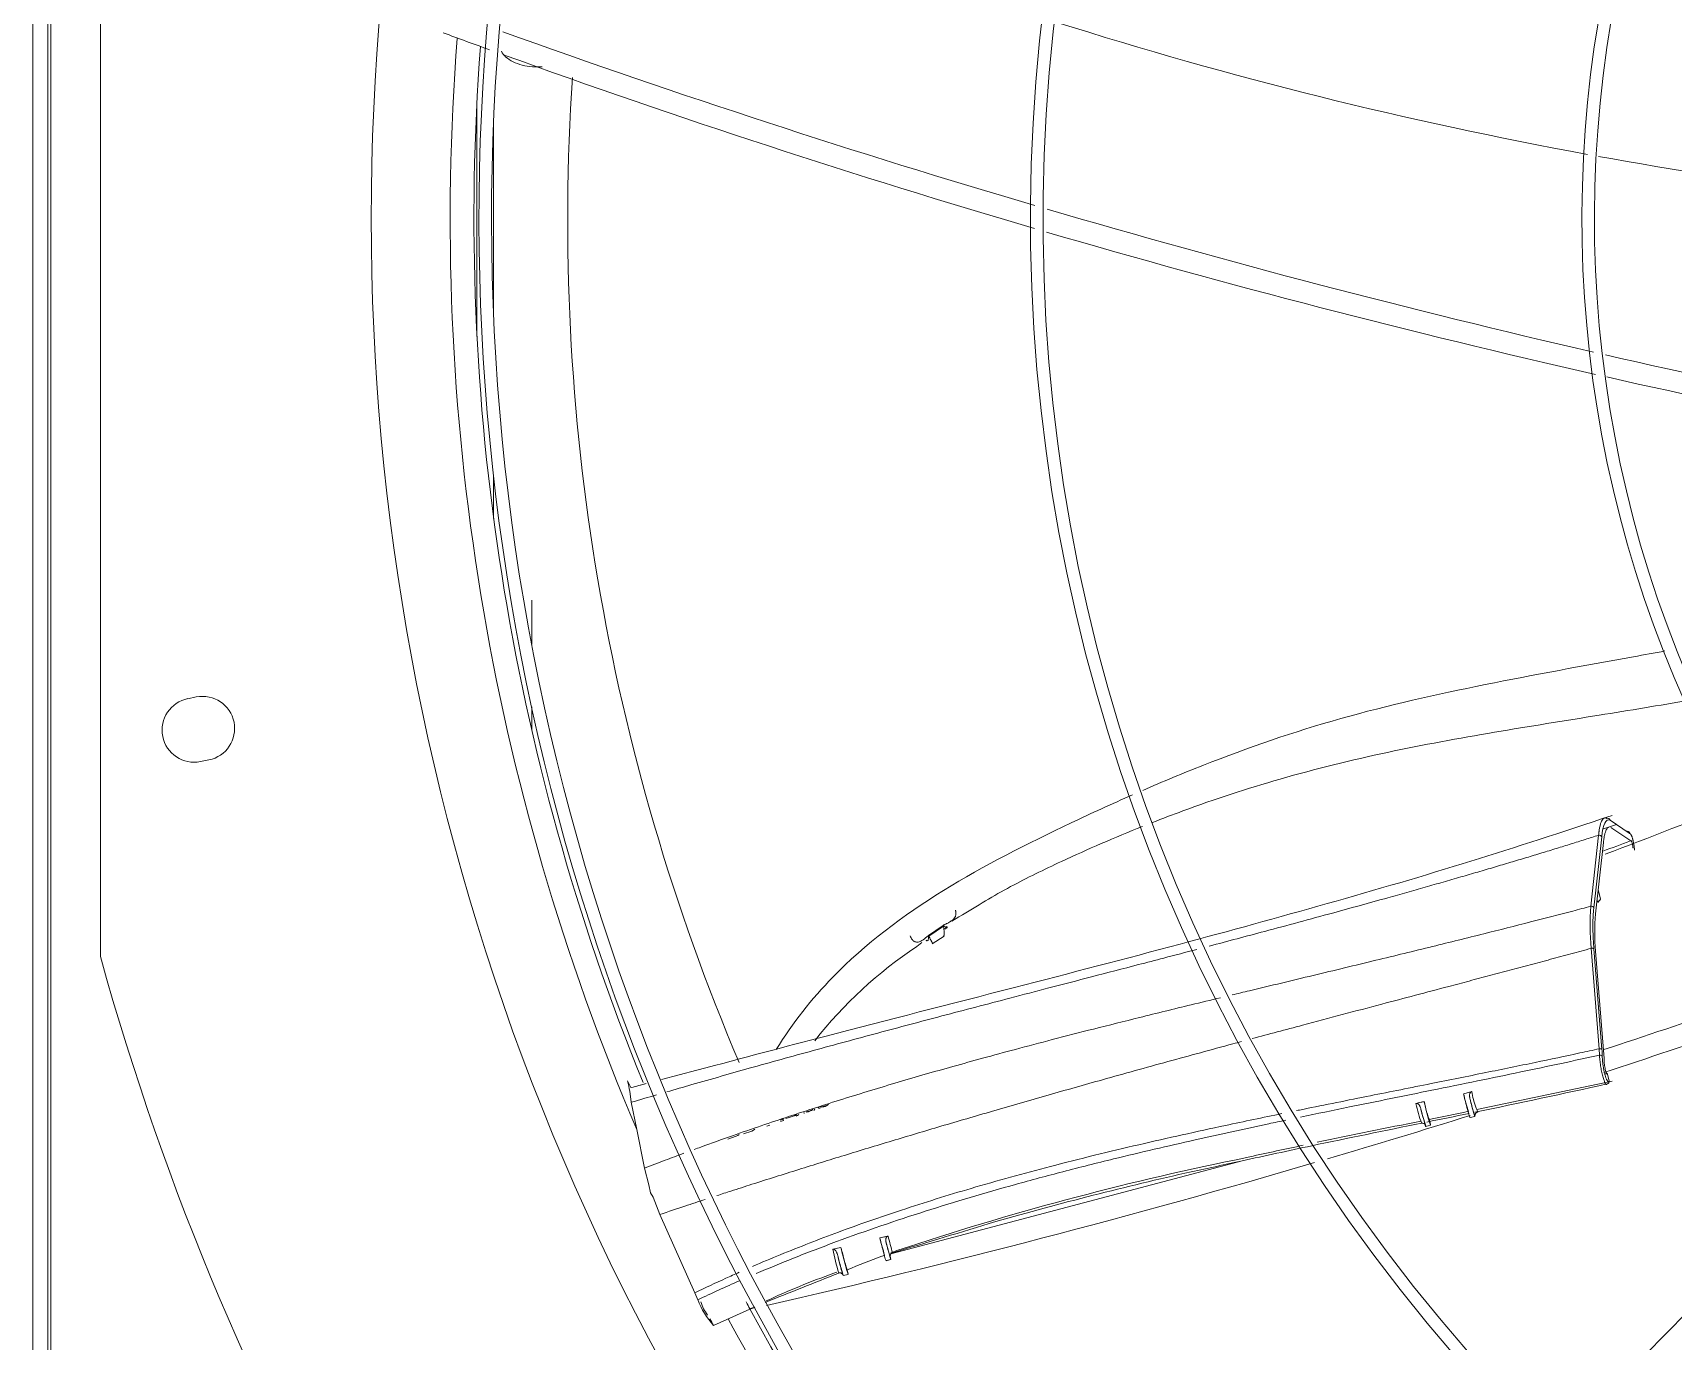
# Model space of a CAD drawing. Header units: millimetres. Extents: x 113490 to 142599, y -20467 to 115.
# Drawn here: x 134324.2 to 134651.5, y -11583.8 to -11322.9 of the extents above; entities that cross this region are included whole.
import ezdxf

# ---------------------------------------------------------------- set-up
doc = ezdxf.new("R2010")
doc.units = ezdxf.units.MM
doc.layers.add('DV3_0', color=7, linetype='Continuous')

msp = doc.modelspace()

# ---------------------------------------------------------------- linework, layer by layer
at = {"layer": 'DV3_0', "color": 7, "linetype": 'Continuous', "lineweight": 20}
for p, q in [((134327.84, -11862.07), (134327.84, -9845.59)), ((134412.84, -11383.52), (134412.84, -11336.47)), ((134416.16, -11379.64), (134416.16, -11340.34)), ((134416.16, -11419.76), (134416.16, -11411.56)), ((134635.02, -11497.11), (134636.58, -11482.96)), ((134635.62, -11497.45), (134637.19, -11483.28)), ((134505.9, -11501.09), (134503, -11503.09)), ((134636.71, -11525.54), (134635.11, -11505.5)), ((134637.24, -11525.65), (134635.64, -11505.61)), ((134636.75, -11526.8), (134636.71, -11525.54)), ((134638.67, -11532), (134638.34, -11530.58))]:
    msp.add_line(p, q, dxfattribs=at)
at = {"layer": 'DV3_0', "color": 7, "linetype": 'Continuous', "lineweight": 15}
for p, q in [((134324.24, -11847.85), (134324.24, -9857.26)), ((134327.24, -11847.85), (134327.24, -9857.26)), ((134337.74, -11212.82), (134337.74, -11507.16)), ((134855.2, -11374.23), (134521.6, -11712.53)), ((134423.75, -11444.84), (134423.75, -11436.07)), ((134356.85, -11455.38), (134355.19, -11455.72)), ((134423.75, -11461.9), (134423.75, -11457.32)), ((134357.68, -11468.27), (134359.35, -11467.94)), ((134640.13, -11480.84), (134637.54, -11481.67)), ((134638.85, -11479.98), (134642.64, -11482.54)), ((134642.97, -11484.07), (134639.04, -11481.39)), ((134637.54, -11484.4), (134635.96, -11498.62)), ((134642.45, -11482.22), (134642.45, -11482.22)), ((134636.98, -11495.66), (134636.49, -11493.83)), ((134505.82, -11500.95), (134502.93, -11502.95)), ((134507.59, -11500.06), (134508.98, -11499.25)), ((134500.6, -11505.13), (134501.57, -11504.37)), ((134502.93, -11502.95), (134503, -11503.09)), ((134503.63, -11504.58), (134506.05, -11503.1)), ((134635.98, -11506.04), (134637.7, -11527.45)), ((134456.72, -11529.82), (134449.62, -11531.69)), ((134638.67, -11531.96), (134638.3, -11530.37)), ((134442.88, -11531.96), (134443.52, -11533.29)), ((134443.33, -11534.02), (134443.62, -11536.21)), ((134443.62, -11533.27), (134443.52, -11533.29)), ((134446.59, -11532.49), (134445.4, -11532.81)), ((134609.66, -11534.53), (134611.28, -11534.08)), ((134612.29, -11537.66), (134639.31, -11531.98)), ((134443.62, -11536.21), (134444.71, -11541.62)), ((134480.9, -11537.24), (134481, -11537.35)), ((134481, -11537.35), (134481.32, -11537.4)), ((134481.41, -11537.19), (134481.24, -11537.13)), ((134481.55, -11537.12), (134481.28, -11537.14)), ((134482.05, -11537), (134481.55, -11537.12)), ((134482, -11537.11), (134481.64, -11537.19)), ((134482.28, -11537.03), (134482, -11537.11)), ((134482.32, -11536.91), (134482.05, -11537)), ((134482.61, -11536.88), (134482.28, -11537.03)), ((134482.73, -11536.75), (134482.32, -11536.91)), ((134482.8, -11536.75), (134482.61, -11536.88)), ((134482.99, -11536.59), (134482.73, -11536.75)), ((134600.13, -11536.47), (134600.82, -11536.28)), ((134600.82, -11536.28), (134601.79, -11536.04)), ((134601.8, -11536.09), (134600.82, -11536.28)), ((134601.8, -11536.09), (134601.79, -11536.04)), ((134470.65, -11540.95), (134471.27, -11540.74)), ((134473.91, -11539.6), (134473.29, -11539.8)), ((134473.36, -11540.06), (134473.98, -11539.86)), ((134473.98, -11539.86), (134473.85, -11539.4)), ((134476.13, -11538.88), (134474.47, -11539.42)), ((134476.14, -11538.93), (134474.89, -11539.34)), ((134476.47, -11538.73), (134476.13, -11538.88)), ((134476.41, -11538.81), (134476.14, -11538.93)), ((134476.6, -11538.67), (134476.41, -11538.81)), ((134476.54, -11538.99), (134476.8, -11538.84)), ((134476.8, -11538.84), (134477.04, -11538.61)), ((134477.94, -11538.32), (134478.26, -11538.37)), ((134478.98, -11537.97), (134478.49, -11538.09)), ((134478.94, -11538.08), (134478.58, -11538.16)), ((134479.21, -11537.99), (134478.94, -11538.08)), ((134479.26, -11537.88), (134478.98, -11537.97)), ((134479.55, -11537.85), (134479.21, -11537.99)), ((134479.67, -11537.71), (134479.26, -11537.88)), ((134479.74, -11537.71), (134479.55, -11537.85)), ((134479.85, -11537.57), (134479.74, -11537.71)), ((134480, -11537.82), (134480.24, -11537.59)), ((134602.09, -11541.02), (134603.06, -11540.78)), ((134610.93, -11539.26), (134611.9, -11539.01)), ((134444.71, -11541.62), (134446.23, -11549.36)), ((134462.89, -11543.55), (134464.55, -11542.99)), ((134464.55, -11542.99), (134464.89, -11542.83)), ((134464.89, -11542.83), (134465.14, -11542.63)), ((134466.01, -11542.5), (134467.67, -11541.94)), ((134467.67, -11541.94), (134468.01, -11541.79)), ((134468.01, -11541.79), (134468.25, -11541.59)), ((134564.26, -11547.66), (134566.99, -11547.07)), ((134446.23, -11549.36), (134447.13, -11552.7)), ((134565.48, -11547.85), (134495.36, -11566.45)), ((134447.13, -11552.7), (134447.46, -11554.25)), ((134447.46, -11554.25), (134447.97, -11555.15)), ((134447.97, -11555.15), (134449.34, -11558.58)), ((134449.34, -11558.58), (134456.31, -11574.2)), ((134493.21, -11563.27), (134494.74, -11562.88)), ((134493.21, -11563.27), (134494.86, -11562.89)), ((134483.79, -11565.51), (134485.44, -11565.14)), ((134493.63, -11566.88), (134494.09, -11566.73)), ((134494.16, -11566.74), (134493.63, -11566.88)), ((134495.42, -11566.2), (134496.82, -11565.7)), ((134483.99, -11570.31), (134484.65, -11570.08)), ((134486.87, -11570.39), (134486.66, -11569.6)), ((134494.44, -11567.8), (134495.41, -11567.56)), ((134494.45, -11567.77), (134495.41, -11567.53)), ((134495.41, -11567.53), (134495.32, -11567.17)), ((134485.91, -11570.73), (134485.89, -11570.64)), ((134485.91, -11570.76), (134486.88, -11570.52)), ((134456.31, -11574.2), (134456.91, -11575.57)), ((134460.01, -11580.72), (134467.28, -11577.43)), ((134468.24, -11577.1), (134468.18, -11577.02))]:
    msp.add_line(p, q, dxfattribs=at)
for centre, radius, start, end in [((134869.24, -11359.99), 477.5, 136.9802, 223.0198), ((134869.24, -11359.99), 456, 136.2282, 225.3442), ((134869.24, -11359.99), 453.5, 135.9912, 225.5589), ((134869.24, -11359.99), 346, 136.506, 225.3203), ((134869.24, -11359.99), 343.5, 135.6595, 225.6229), ((134869.24, -11359.99), 236, 136.9648, 225.2631), ((134869.24, -11359.99), 233.5, 136.5342, 225.7814), ((134791.5, -10489.2), 872.25, 252.43948, 259.62023), ((135043, -9595.72), 1840.9, 249.75902, 250.0659), ((135067.03, -9514.29), 1921.39, 250.25788, 253.58726), ((134869.24, -11359.99), 457, 175.6931, 202.1465), ((135043, -9595.72), 1840.9, 250.1557, 253.62673), ((134791.5, -10489.2), 872.25, 259.76861, 265.86893), ((135067.03, -9514.29), 1921.39, 253.66402, 257.02308), ((135043, -9595.72), 1840.9, 253.70468, 257.22546), ((135067.03, -9514.29), 1921.39, 257.09501, 260.12283), ((135043, -9595.72), 1840.9, 257.29812, 260.49472), ((134356.43, -11461.99), 6.4, 101.25, 281.25), ((134358.1, -11461.66), 6.4, 281.25, 101.25), ((134333.11, -10669.83), 871.89, 290.45773, 292.33228), ((134297.74, -10566.14), 980.7, 290.2634, 290.61082), ((134495.32, -11507.47), 12.36, 31.0863, 31.8376), ((134675.03, -11502.21), 39.24, 174.7559, 185.6061), ((134869.24, -11359.99), 551.5, 195.4775, 254.5225), ((134548.21, -11577.14), 86.33, 123.4772, 141.9595), ((134038.22, -9701.77), 1919.9, 288.19223, 289.74418), ((134058.8, -9772.02), 1851.09, 288.22206, 289.91843), ((134627.1, -11531.62), 16.01, 188.8273, 200.2081), ((134638.18, -11532.07), 0.5, 330.9289, 12.9262), ((134625.62, -11531.1), 26.05, 191.8874, 200.9495), ((134624.25, -11531.88), 22.84, 190.619, 201.0388), ((134633.4, -11529.93), 24.19, 190.9795, 199.6375), ((134904.75, -13086.93), 1576.47, 101.10452, 101.8727), ((134058.8, -9772.02), 1851.09, 286.43453, 287.35385), ((134601.34, -11541.1), 0.775, 14.577, 74.918), ((134454.24, -10805.57), 748.94, 281.43776, 282.05045), ((134612.61, -11538.8), 0.682, 100.6555, 179.6082), ((134143, -9548.27), 2043.73, 281.93018, 282.32762), ((134904.75, -13086.93), 1576.47, 101.97651, 102.37149), ((134058.8, -9772.02), 1851.09, 282.85376, 286.35055), ((134681.64, -12121.51), 585.73, 101.56002, 108.39319), ((134346.84, -10575.34), 996.79, 282.07121, 282.67051), ((132661.22, -5475.5), 6361.01, 286.762242, 286.955844), ((134554.98, -11548.14), 63.6, 193.7672, 196.9844), ((134494.82, -11562.68), 0.217, 249.4082, 281.2988), ((134540.45, -11553.68), 57.87, 191.8004, 196.6527), ((134534.06, -11554.98), 50.66, 193.4884, 198.1214), ((134546.19, -11550.91), 62.39, 193.1783, 197.4298), ((134830.63, -12438.16), 934.19, 111.14595, 111.60499), ((134496.43, -11566.87), 1.15, 158.6355, 195.001), ((134496.01, -11567.18), 0.98, 106.1831, 132.1162), ((133360.24, -8765.95), 3021.46, 291.55519, 291.85481), ((134536.17, -11716.99), 155.68, 109.5835, 114.9362), ((134472.43, -11569.72), 16.59, 200.6412, 221.5271), ((134467.11, -11572.73), 10.18, 198.7545, 215.5358), ((134869.24, -11359.99), 464.96, 208.158, 208.3412), ((134869.24, -11359.99), 457, 208.4298, 225.4011)]:
    msp.add_arc(centre, radius, start, end, dxfattribs=at)
at = {"layer": 'DV3_0', "color": 7, "linetype": 'Continuous', "lineweight": 20}
for centre, radius, start, end in [((134869.24, -11359.99), 461.75, 175.5375, 203.1631), ((134860.56, -11360.32), 429.63, 176.1966, 203.0131), ((134680.26, -11500.81), 45.39, 175.3182, 185.9265), ((134617.38, -11527.28), 19.93, 0.7189, 4.7029), ((134222.02, -9651.69), 1926.37, 281.67731, 282.47942), ((134648.95, -11526.44), 39.1, 193.4878, 198.6422), ((134627.1, -11531.62), 16.01, 200.2081, 203.8309), ((135511.95, -16025.12), 4576.28, 101.47805, 101.75882), ((134634.8, -11529.61), 34.61, 193.3187, 199.0477), ((134222.02, -9651.69), 1926.37, 281.38636, 281.64157), ((134705.85, -12223.32), 689.87, 102.60617, 105.9473), ((134550.62, -11550.05), 57.22, 192.9705, 196.4331), ((134535.93, -11553.88), 42.73, 194.0223, 198.1249), ((134867.82, -11361.4), 455.08, 208.1401, 208.34), ((134869.24, -11359.99), 461.75, 208.3699, 225.4011)]:
    msp.add_arc(centre, radius, start, end, dxfattribs=at)
for centre, major_axis, ratio, start_param, end_param in [((134640.94, -11496.51), (2.47, -16.6), 0.179754, 3.019318, 3.763452), ((134638.37, -11480.06), (-0.218, -0.45), 0.976139, 2.165143, 3.931409), ((134636.71, -11483.35), (-0.498, 0.049), 0.805706, 3.450205, 5.061922), ((134642.02, -11477.26), (0.83, -5.36), 0.179908, -0.200081, -0.039458), ((134635.13, -11497.52), (-0.496, 0.063), 0.833159, 3.472934, 5.046604), ((134636.76, -11525.72), (-0.498, -0.04), 0.37387, 3.336805, 4.768335), ((134636.82, -11527.11), (-0.5, -0.005), 0.617283, 3.372309, 4.844377), ((134638.18, -11532.07), (-0.437, 0.243), 0.958352, 3.141576, 3.823082), ((134638.18, -11532.07), (-0.487, -0.112), 0.366919, 2.946969, 3.140847), ((134601.44, -11541.03), (0.698, 0.05), 0.984426, 1.359553, 1.70257)]:
    msp.add_ellipse(centre, major_axis=major_axis, ratio=ratio, start_param=start_param, end_param=end_param, dxfattribs=at)
at = {"layer": 'DV3_0', "color": 7, "linetype": 'Continuous', "lineweight": 15}
for centre, major_axis, ratio, start_param, end_param in [((134642.16, -11482.62), (-0.319, -0.385), 0.964026, 2.39814, 4.055708), ((133357.16, -12010.67), (1052.8, 567.59), 0.529579, -0.151955, -0.148725), ((134638.18, -11532.07), (-0.437, 0.243), 0.958352, 2.27676, 3.141576), ((134602.32, -11537.87), (-0.74, 2.91), 0.031385, 0.880663, 3.86689), ((134610.19, -11536.35), (-0.74, 2.91), 0.031385, 0.886622, 3.141596), ((134611.16, -11536.11), (-0.74, 2.91), 0.031385, 1.37262, 3.36681), ((134601.36, -11538.12), (-0.74, 2.91), 0.031385, 1.377637, 3.141593), ((134493.7, -11564.89), (-0.74, 2.91), 0.031385, 0.97146, 3.141593), ((134485.1, -11567.56), (-0.81, 3.2), 0.031385, 1.319686, 3.141593), ((134486.07, -11567.32), (-0.81, 3.2), 0.031385, 0.813261, 3.41258), ((134494.67, -11564.65), (-0.74, 2.91), 0.031385, 1.418641, 3.277547)]:
    msp.add_ellipse(centre, major_axis=major_axis, ratio=ratio, start_param=start_param, end_param=end_param, dxfattribs=at)
for points, knots in [([(134425.85, -11329.71), (134425.21, -11329.76), (134424.57, -11329.76), (134422.5, -11329.61), (134421.14, -11329.26), (134418.94, -11328.17), (134418.1, -11327.42), (134417.71, -11326.59)], [0.3920382, 0.3920382, 0.3920382, 0.3920382, 0.5, 0.5, 0.75, 0.75, 1, 1, 1, 1]), ([(134649.81, -11446.21), (134647.72, -11446.6), (134645.64, -11446.98), (134633.59, -11449.17), (134623.71, -11450.94), (134604.18, -11454.88), (134594.56, -11457.04), (134575.8, -11462.32), (134566.68, -11465.47), (134553.67, -11470.59), (134549.63, -11472.26), (134545.63, -11474)], [0.0988758, 0.0988758, 0.0988758, 0.0988758, 0.125, 0.125, 0.25, 0.25, 0.375, 0.375, 0.5, 0.5, 0.5569003, 0.5569003, 0.5569003, 0.5569003]), ([(134547.56, -11480.41), (134549.58, -11479.62), (134557.98, -11476.44), (134573.51, -11471.34), (134594.31, -11466.23), (134615.65, -11462.37), (134635.6, -11459.2), (134648.74, -11457.07), (134654.58, -11456.01)], [0.2428611, 0.2428611, 0.2428611, 0.2428611, 0.2795611, 0.3948142, 0.5195556, 0.6421753, 0.7617357, 0.8637565, 0.8637565, 0.8637565, 0.8637565]), ([(134543.59, -11474.9), (134539.48, -11476.71), (134535.4, -11478.58), (134522.63, -11484.63), (134513.98, -11488.98), (134497.82, -11498.96), (134490.3, -11504.6), (134479.6, -11515.6), (134475.8, -11520.37), (134472.54, -11525.66)], [0.5665409, 0.5665409, 0.5665409, 0.5665409, 0.625, 0.625, 0.75, 0.75, 0.875, 0.875, 0.9567536, 0.9567536, 0.9567536, 0.9567536]), ([(134639.28, -11479.01), (134628.96, -11482.42), (134611.49, -11488.17), (134582.17, -11496.76), (134551.92, -11505.04), (134518.71, -11513.7), (134485.78, -11522.09), (134466.15, -11527.31), (134456.72, -11529.82)], [0, 0, 0, 0, 0.15645, 0.313934, 0.474258, 0.65466, 0.859412, 1, 1, 1, 1]), ([(134508.98, -11499.25), (134512.72, -11496.96), (134518.86, -11493.23), (134528.65, -11488.5), (134537.4, -11484.55), (134542.81, -11482.3), (134545.56, -11481.2)], [0, 0, 0, 0, 0.0674341, 0.1313492, 0.1805317, 0.2307038, 0.2307038, 0.2307038, 0.2307038]), ([(134638.58, -11481.36), (134638.56, -11481.37), (134638.47, -11481.41), (134638.3, -11481.55), (134638.1, -11481.86), (134637.92, -11482.31), (134637.79, -11482.75), (134637.71, -11483.16), (134637.65, -11483.47), (134637.59, -11483.89), (134637.56, -11484.22), (134637.54, -11484.4)], [0.2206589, 0.2206589, 0.2206589, 0.2206589, 0.2457421, 0.3663177, 0.4945423, 0.6134411, 0.7461812, 0.7911285, 0.8485935, 0.918337, 1, 1, 1, 1]), ([(134637.7, -11479.55), (134637.72, -11479.54), (134637.8, -11479.51), (134637.92, -11479.5), (134638.06, -11479.52), (134638.16, -11479.57), (134638.21, -11479.59)], [0.7789943, 0.7789943, 0.7789943, 0.7789943, 0.8174029, 0.8795263, 0.9404048, 1, 1, 1, 1]), ([(134642.81, -11482.62), (134642.83, -11482.63), (134642.88, -11482.64), (134642.95, -11482.7), (134643.02, -11482.8), (134643.08, -11482.92), (134643.15, -11483.06), (134643.21, -11483.2), (134643.26, -11483.35), (134643.3, -11483.5), (134643.35, -11483.64), (134643.39, -11483.78), (134643.43, -11483.94), (134643.47, -11484.13), (134643.52, -11484.34), (134643.57, -11484.59), (134643.61, -11484.85), (134643.66, -11485.12), (134643.7, -11485.38), (134643.73, -11485.66), (134643.75, -11485.84), (134643.76, -11485.94)], [0, 0, 0, 0, 0.070656, 0.138985, 0.205034, 0.267514, 0.324952, 0.376491, 0.422024, 0.462559, 0.49991, 0.536192, 0.5739, 0.615856, 0.664062, 0.718193, 0.775155, 0.831278, 0.884322, 0.938551, 1, 1, 1, 1]), ([(134643.45, -11485.52), (134643.44, -11485.47), (134643.43, -11485.37), (134643.41, -11485.23), (134643.39, -11485.08), (134643.37, -11484.95), (134643.34, -11484.77), (134643.29, -11484.57), (134643.23, -11484.35), (134643.18, -11484.22), (134643.13, -11484.13), (134643.1, -11484.08), (134643.06, -11484.05), (134643.03, -11484.03), (134643, -11484.04), (134642.98, -11484.06), (134642.97, -11484.07)], [0, 0, 0, 0, 0.061484, 0.120759, 0.17791, 0.233099, 0.286578, 0.387652, 0.494958, 0.599985, 0.656741, 0.717347, 0.789284, 0.851454, 0.928238, 1, 1, 1, 1]), ([(134508.28, -11497.89), (134508.3, -11497.94), (134508.32, -11498.03), (134508.35, -11498.16), (134508.38, -11498.29), (134508.39, -11498.41), (134508.39, -11498.53), (134508.39, -11498.64), (134508.38, -11498.8), (134508.33, -11499.01), (134508.19, -11499.3), (134507.94, -11499.63), (134507.53, -11499.99), (134507.11, -11500.26), (134506.74, -11500.46), (134506.48, -11500.59), (134506.27, -11500.69), (134506.11, -11500.77), (134506.03, -11500.81), (134505.96, -11500.85), (134505.88, -11500.9), (134505.84, -11500.93), (134505.82, -11500.95)], [0, 0, 0, 0, 0.032328, 0.063073, 0.092245, 0.119888, 0.146068, 0.170876, 0.194414, 0.256978, 0.319523, 0.419318, 0.545451, 0.702088, 0.765789, 0.831971, 0.904287, 0.924636, 0.944337, 0.963782, 0.98257, 1, 1, 1, 1]), ([(134636.96, -11495.58), (134636.98, -11495.67), (134636.9, -11495.83), (134636.62, -11496.03), (134636.43, -11496.1), (134636.32, -11496.14)], [0.5009267, 0.5009267, 0.5009267, 0.5009267, 0.7479007, 0.8535179, 1, 1, 1, 1]), ([(134636.34, -11496.1), (134636.37, -11496.09), (134636.44, -11496.07), (134636.53, -11496.07), (134636.58, -11496.09), (134636.61, -11496.11), (134636.62, -11496.13), (134636.63, -11496.16), (134636.61, -11496.19), (134636.58, -11496.24), (134636.5, -11496.29), (134636.43, -11496.32), (134636.4, -11496.33)], [0, 0, 0, 0, 0.124634, 0.249634, 0.374563, 0.424786, 0.500012, 0.562745, 0.625486, 0.750415, 0.875412, 1, 1, 1, 1]), ([(134505.9, -11501.09), (134505.91, -11501.16), (134505.93, -11501.31), (134505.96, -11501.52), (134505.98, -11501.73), (134506, -11501.92), (134506.02, -11502.11), (134506.03, -11502.29), (134506.03, -11502.46), (134506.03, -11502.61), (134506.02, -11502.75), (134506, -11502.88), (134505.98, -11502.99), (134505.95, -11503.08), (134505.91, -11503.16), (134505.86, -11503.22), (134505.82, -11503.24), (134505.8, -11503.25)], [0, 0, 0, 0, 0.0319985, 0.0644103, 0.0972083, 0.1303695, 0.1638756, 0.1977141, 0.2318782, 0.2663682, 0.3011914, 0.3363627, 0.3719057, 0.4078521, 0.444243, 0.4811279, 0.5185658, 0.5185658, 0.5185658, 0.5185658]), ([(134506.51, -11501.17), (134506.55, -11501.21), (134506.61, -11501.29), (134506.65, -11501.41), (134506.6, -11501.44), (134506.46, -11501.37), (134506.32, -11501.27), (134506.17, -11501.15), (134506.05, -11501.07), (134505.98, -11501.05), (134505.93, -11501.06), (134505.91, -11501.08), (134505.9, -11501.09)], [0, 0, 0, 0, 0.126378, 0.21914, 0.466092, 0.602057, 0.745168, 0.891066, 0.957479, 0.981985, 0.99081, 1, 1, 1, 1]), ([(134506.51, -11501.17), (134506.51, -11501.2), (134506.5, -11501.26), (134506.48, -11501.34), (134506.46, -11501.4), (134506.43, -11501.46), (134506.4, -11501.51), (134506.37, -11501.55), (134506.33, -11501.58), (134506.29, -11501.6), (134506.25, -11501.61), (134506.2, -11501.62), (134506.15, -11501.61), (134506.1, -11501.6), (134506.04, -11501.57), (134505.99, -11501.55), (134505.96, -11501.53)], [0, 0, 0, 0, 0.0396478, 0.0788683, 0.1176969, 0.1561688, 0.1943187, 0.232181, 0.2697894, 0.3071769, 0.3443762, 0.3814187, 0.4183352, 0.4551558, 0.4919094, 0.5415641, 0.5415641, 0.5415641, 0.5415641]), ([(134502.93, -11502.95), (134502.87, -11502.99), (134502.72, -11503.1), (134502.42, -11503.34), (134502.05, -11503.65), (134501.51, -11504.01), (134500.9, -11504.31), (134500.19, -11504.26), (134499.57, -11503.79), (134499.35, -11503.3), (134499.22, -11503)], [0, 0, 0, 0, 0.04318, 0.110156, 0.237581, 0.354066, 0.528948, 0.673893, 0.807982, 1, 1, 1, 1]), ([(134503, -11503.09), (134502.99, -11503.1), (134502.96, -11503.14), (134502.95, -11503.19), (134502.93, -11503.27), (134502.92, -11503.36), (134502.9, -11503.49), (134502.88, -11503.67), (134502.82, -11503.85), (134502.73, -11504.02), (134502.57, -11504.1), (134502.48, -11503.94), (134502.44, -11503.87)], [0, 0, 0, 0, 0.012152, 0.036167, 0.072819, 0.121928, 0.182541, 0.276734, 0.444448, 0.565014, 0.79299, 1, 1, 1, 1]), ([(134502.44, -11503.87), (134502.44, -11503.87), (134502.45, -11503.89), (134502.47, -11503.92), (134502.49, -11503.94), (134502.51, -11503.97), (134502.52, -11503.99), (134502.53, -11503.99)], [0, 0, 0, 0, 0.0162808, 0.0362064, 0.0597339, 0.0868175, 0.1174109, 0.1174109, 0.1174109, 0.1174109]), ([(134503, -11503.09), (134503.02, -11503.15), (134503.08, -11503.27), (134503.16, -11503.43), (134503.23, -11503.58), (134503.3, -11503.72), (134503.36, -11503.84), (134503.42, -11503.96), (134503.48, -11504.07), (134503.53, -11504.16), (134503.57, -11504.24), (134503.61, -11504.31), (134503.65, -11504.37), (134503.68, -11504.42), (134503.71, -11504.45), (134503.73, -11504.48), (134503.75, -11504.49), (134503.76, -11504.49), (134503.77, -11504.49), (134503.77, -11504.49)], [0, 0, 0, 0, 0.0318903, 0.0633931, 0.0945091, 0.1252398, 0.1555879, 0.1855574, 0.2151535, 0.2443828, 0.2732533, 0.3017752, 0.3299622, 0.3578293, 0.3853906, 0.4126604, 0.4396522, 0.4663794, 0.4748855, 0.4748855, 0.4748855, 0.4748855]), ([(134637.7, -11527.45), (134637.69, -11527.47), (134637.69, -11527.52), (134637.68, -11527.6), (134637.67, -11527.7), (134637.67, -11527.87), (134637.68, -11528.07), (134637.69, -11528.33), (134637.72, -11528.59), (134637.77, -11528.96), (134637.85, -11529.42), (134637.97, -11529.92), (134638.08, -11530.24), (134638.17, -11530.43), (134638.22, -11530.51), (134638.26, -11530.55), (134638.29, -11530.57), (134638.32, -11530.58), (134638.34, -11530.58), (134638.34, -11530.58)], [0, 0, 0, 0, 0.024695, 0.053782, 0.087879, 0.127694, 0.203988, 0.253847, 0.318526, 0.37839, 0.501334, 0.62403, 0.747508, 0.806312, 0.8729, 0.899948, 0.936287, 0.974327, 1, 1, 1, 1]), ([(134638.34, -11530.58), (134638.35, -11530.57), (134638.35, -11530.57), (134638.35, -11530.57), (134638.33, -11530.56), (134638.3, -11530.55), (134638.23, -11530.54), (134638.15, -11530.53), (134638.05, -11530.54), (134637.95, -11530.55), (134637.88, -11530.56), (134637.84, -11530.57)], [0, 0, 0, 0, 0.087092, 0.172213, 0.257026, 0.380631, 0.50268, 0.627614, 0.750237, 0.875771, 1, 1, 1, 1]), ([(134610.93, -11535.56), (134610.91, -11535.51), (134610.89, -11535.41), (134610.86, -11535.26), (134610.85, -11535.13), (134610.83, -11535), (134610.83, -11534.83), (134610.84, -11534.65), (134610.9, -11534.45), (134610.97, -11534.3), (134611.07, -11534.19), (134611.17, -11534.12), (134611.24, -11534.09), (134611.28, -11534.08)], [0, 0, 0, 0, 0.088851, 0.173568, 0.254282, 0.331144, 0.404329, 0.55088, 0.680167, 0.780153, 0.868435, 0.936175, 1, 1, 1, 1]), ([(134638.29, -11532.55), (134638.28, -11532.56), (134638.27, -11532.59), (134638.24, -11532.62), (134638.22, -11532.64), (134638.2, -11532.66), (134638.17, -11532.67), (134638.15, -11532.67), (134638.1, -11532.65), (134638.02, -11532.6), (134637.94, -11532.49), (134637.91, -11532.42)], [0, 0, 0, 0, 0.0206902, 0.0405381, 0.0595432, 0.0777058, 0.0950265, 0.1115061, 0.1271451, 0.1930185, 0.2534069, 0.2534069, 0.2534069, 0.2534069]), ([(134600.13, -11536.47), (134600.15, -11536.46), (134600.19, -11536.45), (134600.25, -11536.45), (134600.3, -11536.45), (134600.39, -11536.46), (134600.51, -11536.5), (134600.64, -11536.6), (134600.78, -11536.74), (134600.89, -11536.92), (134600.98, -11537.12), (134601.06, -11537.34), (134601.1, -11537.5), (134601.12, -11537.58)], [0, 0, 0, 0, 0.032379, 0.064877, 0.098196, 0.132989, 0.220633, 0.319533, 0.44843, 0.594641, 0.718998, 0.853852, 1, 1, 1, 1]), ([(134612.48, -11538.08), (134612.46, -11538.08), (134612.42, -11538.09), (134612.35, -11538.12), (134612.2, -11538.2), (134612.07, -11538.35), (134611.98, -11538.52), (134611.93, -11538.66), (134611.91, -11538.77), (134611.9, -11538.87), (134611.9, -11538.91), (134611.9, -11538.94)], [0, 0, 0, 0, 0.0308, 0.062191, 0.13033, 0.312414, 0.440895, 0.587725, 0.713605, 0.850761, 1, 1, 1, 1]), ([(134494.47, -11564.23), (134494.46, -11564.18), (134494.43, -11564.08), (134494.41, -11563.94), (134494.39, -11563.8), (134494.39, -11563.64), (134494.4, -11563.46), (134494.43, -11563.28), (134494.49, -11563.14), (134494.57, -11563.03), (134494.65, -11562.94), (134494.71, -11562.9), (134494.74, -11562.88)], [0, 0, 0, 0, 0.101988, 0.199112, 0.29162, 0.379801, 0.524136, 0.654838, 0.75935, 0.85428, 0.929517, 1, 1, 1, 1]), ([(134483.79, -11565.51), (134483.81, -11565.51), (134483.85, -11565.5), (134483.91, -11565.5), (134483.97, -11565.51), (134484.06, -11565.53), (134484.17, -11565.58), (134484.31, -11565.69), (134484.44, -11565.85), (134484.55, -11566.05), (134484.65, -11566.28), (134484.73, -11566.52), (134484.78, -11566.7), (134484.8, -11566.79)], [0, 0, 0, 0, 0.029358, 0.059261, 0.090527, 0.123873, 0.209457, 0.309205, 0.438254, 0.585956, 0.712395, 0.850229, 1, 1, 1, 1]), ([(134485, -11570.26), (134485.02, -11570.25), (134485.05, -11570.24), (134485.11, -11570.23), (134485.16, -11570.22), (134485.24, -11570.22), (134485.34, -11570.23), (134485.51, -11570.27), (134485.67, -11570.37), (134485.79, -11570.49), (134485.85, -11570.58), (134485.87, -11570.62), (134485.89, -11570.64)], [0, 0, 0, 0, 0.050319, 0.100915, 0.151856, 0.203202, 0.306476, 0.420612, 0.688125, 0.841016, 0.929395, 1, 1, 1, 1]), ([(134467.28, -11577.43), (134467.31, -11577.42), (134467.38, -11577.39), (134467.47, -11577.36), (134467.56, -11577.32), (134467.68, -11577.28), (134467.82, -11577.23), (134467.97, -11577.19), (134468.1, -11577.15), (134468.19, -11577.13), (134468.23, -11577.11), (134468.24, -11577.1), (134468.24, -11577.1), (134468.24, -11577.1)], [0, 0, 0, 0, 0.062517, 0.125211, 0.188491, 0.252013, 0.379928, 0.50779, 0.633992, 0.757648, 0.879107, 0.939522, 1, 1, 1, 1])]:
    msp.add_open_spline(points, degree=3, knots=knots, dxfattribs=at)
at = {"layer": 'DV3_0', "color": 7, "linetype": 'Continuous', "lineweight": 20}
for points, knots in [([(134636.58, -11482.96), (134636.58, -11482.88), (134636.59, -11482.74), (134636.61, -11482.55), (134636.63, -11482.39), (134636.65, -11482.25), (134636.66, -11482.15), (134636.69, -11481.93), (134636.74, -11481.64), (134636.84, -11481.13), (134636.97, -11480.61), (134637.17, -11480.11), (134637.39, -11479.76), (134637.58, -11479.6), (134637.68, -11479.56), (134637.7, -11479.55)], [0, 0, 0, 0, 0.0298431, 0.0562608, 0.079214, 0.0986714, 0.1146082, 0.1270052, 0.1941541, 0.2536274, 0.3863546, 0.5051986, 0.6334618, 0.7540799, 0.7789943, 0.7789943, 0.7789943, 0.7789943]), ([(134636.58, -11482.96), (134635.67, -11483.24), (134633.84, -11483.82), (134631.05, -11484.69), (134628.17, -11485.59), (134625.2, -11486.49), (134622.15, -11487.42), (134619.01, -11488.36), (134615.78, -11489.32), (134612.46, -11490.3), (134609.05, -11491.29), (134605.55, -11492.3), (134601.96, -11493.32), (134598.29, -11494.37), (134592.13, -11496.09), (134582.69, -11498.7), (134570.81, -11501.91), (134562.61, -11504.08), (134558.92, -11505.06)], [0, 0, 0, 0, 0.014183, 0.0288022, 0.0438596, 0.0593574, 0.0752979, 0.0916834, 0.108516, 0.1257975, 0.14353, 0.1617153, 0.1803553, 0.199452, 0.2190068, 0.2761651, 0.3462044, 0.4033553, 0.4033553, 0.4033553, 0.4033553]), ([(134635.02, -11497.11), (134633.82, -11497.43), (134629.82, -11498.49), (134622.72, -11500.33), (134613.39, -11502.68), (134603.1, -11505.23), (134591.76, -11507.99), (134579.58, -11510.92), (134570.01, -11513.22), (134564.6, -11514.52), (134563.45, -11514.8)], [0, 0, 0, 0, 0.0191542, 0.0640617, 0.113509, 0.1678338, 0.2276236, 0.293451, 0.3607122, 0.3789398, 0.3789398, 0.3789398, 0.3789398]), ([(134635.64, -11505.61), (134635.61, -11505.25), (134635.56, -11504.53), (134635.5, -11503.49), (134635.46, -11502.49), (134635.43, -11501.53), (134635.43, -11500.61), (134635.45, -11499.74), (134635.48, -11498.92), (134635.54, -11498.14), (134635.59, -11497.67), (134635.62, -11497.45)], [0, 0, 0, 0, 0.109418, 0.218488, 0.328111, 0.438, 0.54803, 0.65855, 0.771091, 0.885182, 1, 1, 1, 1]), ([(134556.44, -11505.71), (134554.24, -11506.29), (134550.35, -11507.31), (134543.36, -11509.13), (134535.7, -11511.12), (134527.17, -11513.34), (134517.21, -11515.94), (134505.84, -11518.92), (134492.75, -11522.4), (134479.94, -11525.87), (134469.51, -11528.76), (134461.46, -11531.04), (134455.96, -11532.61), (134452.35, -11533.66), (134450.68, -11534.14)], [0.4161929, 0.4161929, 0.4161929, 0.4161929, 0.4501907, 0.4764166, 0.5245765, 0.5686568, 0.6086149, 0.6787752, 0.7448018, 0.8115932, 0.8776529, 0.9069317, 0.9370804, 0.9632634, 0.9632634, 0.9632634, 0.9632634]), ([(134635.11, -11505.5), (134633.76, -11505.87), (134631.05, -11506.6), (134627, -11507.7), (134622.94, -11508.78), (134618.88, -11509.87), (134614.82, -11510.95), (134610.76, -11512.02), (134603.6, -11513.92), (134592.52, -11516.84), (134581.11, -11519.87), (134572.48, -11522.17), (134569.13, -11523.07), (134567.47, -11523.52)], [0, 0, 0, 0, 0.0217234, 0.0434514, 0.0651837, 0.0869197, 0.1086594, 0.1304026, 0.1521493, 0.2236007, 0.3082973, 0.3353966, 0.3621618, 0.3621618, 0.3621618, 0.3621618]), ([(134561.12, -11515.36), (134559.17, -11515.83), (134553.8, -11517.13), (134545.37, -11519.2), (134536.15, -11521.51), (134527.89, -11523.63), (134520.51, -11525.57), (134513.9, -11527.36), (134507.91, -11529.02), (134502.3, -11530.61), (134496.82, -11532.21), (134491.35, -11533.86), (134485.85, -11535.55), (134480.39, -11537.29), (134474.95, -11539.06), (134469.43, -11540.92), (134463.6, -11542.94), (134459.13, -11544.54), (134456.58, -11545.47), (134456.13, -11545.64)], [0.3911704, 0.3911704, 0.3911704, 0.3911704, 0.4219505, 0.4760424, 0.5241516, 0.5674854, 0.6062973, 0.6407511, 0.6718307, 0.7009715, 0.72961, 0.7586398, 0.7878647, 0.8169556, 0.8456389, 0.874599, 0.9053004, 0.9392274, 0.9465458, 0.9465458, 0.9465458, 0.9465458]), ([(134565.33, -11524.1), (134564.76, -11524.25), (134559.86, -11525.58), (134550.62, -11528.09), (134538.33, -11531.5), (134526.68, -11534.8), (134515.93, -11537.89), (134505.57, -11540.93), (134495.71, -11543.87), (134486.26, -11546.74), (134476.94, -11549.63), (134469.4, -11552.01), (134463.96, -11553.76), (134461.63, -11554.51), (134460.7, -11554.82)], [0.3735983, 0.3735983, 0.3735983, 0.3735983, 0.3827721, 0.4523653, 0.5223247, 0.580713, 0.6402671, 0.6958477, 0.7484166, 0.7999318, 0.8492257, 0.8999629, 0.9226776, 0.9379893, 0.9379893, 0.9379893, 0.9379893]), ([(134636.71, -11525.54), (134635.43, -11525.82), (134631.18, -11526.74), (134623.64, -11528.33), (134613.73, -11530.36), (134602.76, -11532.57), (134590.59, -11534.99), (134581.64, -11536.79), (134576.72, -11537.79), (134576.3, -11537.87)], [0, 0, 0, 0, 0.0210593, 0.0696993, 0.1235028, 0.183056, 0.2489584, 0.3224962, 0.3293416, 0.3293416, 0.3293416, 0.3293416]), ([(134636.75, -11526.8), (134634.22, -11527.35), (134628.98, -11528.5), (134620.87, -11530.2), (134612.26, -11531.98), (134600.88, -11534.3), (134589.1, -11536.68), (134580.36, -11538.49), (134577.1, -11539.17)], [0, 0, 0, 0, 0.0417012, 0.0860656, 0.1330959, 0.1827939, 0.2725774, 0.3260678, 0.3260678, 0.3260678, 0.3260678]), ([(134637.91, -11532.42), (134637.87, -11532.35), (134637.78, -11532.19), (134637.66, -11531.87), (134637.53, -11531.48), (134637.36, -11530.89), (134637.16, -11530.04), (134636.99, -11529.1), (134636.89, -11528.35), (134636.83, -11527.86), (134636.79, -11527.46), (134636.77, -11527.12), (134636.76, -11526.91), (134636.75, -11526.8)], [0.2534069, 0.2534069, 0.2534069, 0.2534069, 0.3175249, 0.3785502, 0.4412392, 0.5027172, 0.6254039, 0.7493043, 0.8107487, 0.8740286, 0.9140105, 0.9560016, 1, 1, 1, 1]), ([(134573.38, -11538.47), (134569.63, -11539.24), (134560.12, -11541.23), (134544.71, -11544.64), (134527.77, -11548.77), (134511.97, -11553.13), (134497.87, -11557.5), (134485.19, -11561.92), (134475.32, -11565.76), (134469.66, -11568.15), (134467.82, -11568.94)], [0.3452723, 0.3452723, 0.3452723, 0.3452723, 0.406586, 0.5009576, 0.5981454, 0.6857366, 0.7633916, 0.8342268, 0.9005803, 0.9325562, 0.9325562, 0.9325562, 0.9325562]), ([(134574.2, -11539.77), (134573.07, -11540.01), (134567.02, -11541.29), (134555.54, -11543.79), (134541.85, -11546.97), (134529.91, -11549.97), (134517.36, -11553.34), (134502.25, -11557.81), (134487.52, -11562.83), (134476.31, -11567.12), (134470.98, -11569.31), (134468.5, -11570.36)], [0.3419243, 0.3419243, 0.3419243, 0.3419243, 0.3606127, 0.4412254, 0.5306463, 0.5863802, 0.6389306, 0.739368, 0.8394667, 0.8887403, 0.9320126, 0.9320126, 0.9320126, 0.9320126]), ([(134454.11, -11546.38), (134452.87, -11546.84), (134450.24, -11547.83), (134447.61, -11548.83), (134446.23, -11549.36)], [0.95740736, 0.95740736, 0.95740736, 0.95740736, 0.97745289, 1, 1, 1, 1]), ([(134458.37, -11555.58), (134457.02, -11556.02), (134454.01, -11557.01), (134451, -11558.02), (134449.34, -11558.58)], [0.95067555, 0.95067555, 0.95067555, 0.95067555, 0.97269727, 1, 1, 1, 1]), ([(134465.14, -11570.11), (134464.26, -11570.51), (134461.3, -11571.83), (134458.36, -11573.21), (134456.31, -11574.2)], [0.94812441, 0.94812441, 0.94812441, 0.94812441, 0.96364208, 1, 1, 1, 1])]:
    msp.add_open_spline(points, degree=3, knots=knots, dxfattribs=at)
at = {"layer": 'DV3_0', "color": 7, "linetype": 'Continuous', "lineweight": 15}
msp.add_rational_spline([(134642.15, -11482.23), (134642.47, -11482.11), (134642.76, -11482.28), (134642.81, -11482.62)], [1.21852171348, 0.920082528787, 0.927331319704, 1.24026808623], degree=3, dxfattribs=at)
at = {"layer": 'DV3_0', "color": 7, "linetype": 'Continuous', "lineweight": 20}
msp.add_rational_spline([(134635.11, -11505.5), (134635.37, -11505.47), (134635.58, -11505.52), (134635.64, -11505.61)], [1.11446401249, 0.944538786466, 0.963807843942, 1.17227118492], degree=3, dxfattribs=at)
for points in [[(134638.67, -11532), (134638.65, -11532.03), (134638.61, -11532.08), (134638.55, -11532.11), (134638.48, -11532.1), (134638.41, -11532.05), (134638.33, -11531.96), (134638.25, -11531.83), (134638.17, -11531.67), (134638.08, -11531.47), (134638, -11531.24), (134637.92, -11530.99), (134637.83, -11530.7), (134637.75, -11530.4), (134637.68, -11530.08), (134637.61, -11529.74), (134637.55, -11529.39), (134637.49, -11529.04), (134637.44, -11528.68), (134637.39, -11528.33), (134637.36, -11527.98), (134637.33, -11527.65), (134637.31, -11527.33), (134637.31, -11527.13), (134637.31, -11527.03)], [(134446.59, -11532.48), (134445.6, -11532.74), (134444.61, -11533), (134443.62, -11533.27)], [(134448.67, -11534.73), (134446.99, -11535.22), (134445.31, -11535.72), (134443.62, -11536.21)], [(134465.19, -11571.8), (134462.42, -11573.03), (134459.66, -11574.3), (134456.91, -11575.57)]]:
    msp.add_open_spline(points, degree=3, dxfattribs=at)

doc.saveas('drawing.dxf')
